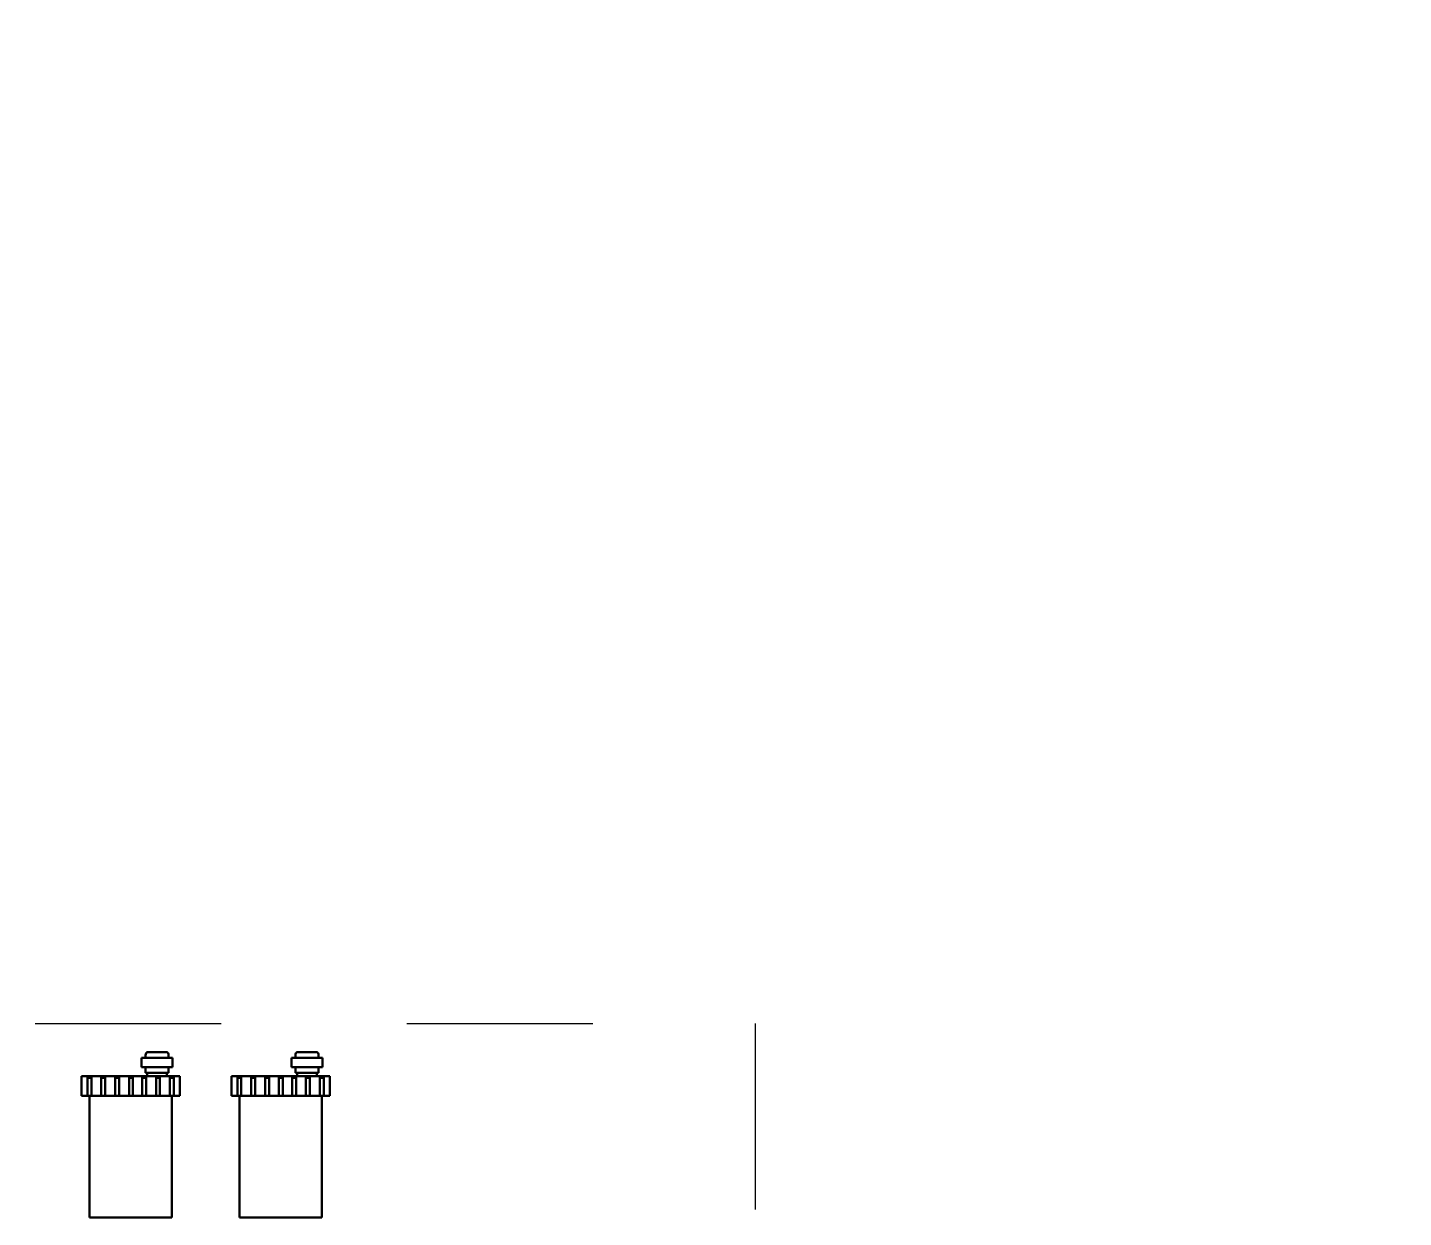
# Model space of a CAD drawing. Header units: millimetres. Extents: x -3929 to 624051, y 52832 to 514950.
# Drawn here: x 28664 to 33107, y 89680 to 93523 of the extents above; entities that cross this region are included whole.
import ezdxf

# ---------------------------------------------------------------- set-up
doc = ezdxf.new("R2010")
doc.units = ezdxf.units.MM
doc.linetypes.add('Dash', pattern=[11.999999, 6, -6])

msp = doc.modelspace()

# ---------------------------------------------------------------- linework, layer by layer
at = {"color": 7, "lineweight": 30}
for p, q in [((29032.436, 90165.003), (29032.436, 90195.723)), ((29032.436, 90195.723), (29132.276, 90195.723)), ((29045.236, 90195.723), (29045.236, 90204.683)), ((29051.089, 90213.643), (29114.031, 90213.643)), ((29119.476, 90195.723), (29119.476, 90204.683)), ((29132.276, 90165.003), (29132.276, 90195.723)), ((29516.567, 90165.003), (29516.567, 90195.723)), ((29516.567, 90195.723), (29616.407, 90195.723)), ((29529.367, 90195.723), (29529.367, 90204.683)), ((29535.22, 90213.643), (29598.162, 90213.643)), ((29603.607, 90195.723), (29603.607, 90204.683)), ((29616.407, 90165.003), (29616.407, 90195.723)), ((29032.436, 90165.003), (29132.276, 90165.003)), ((29045.236, 90147.083), (29045.236, 90165.003)), ((29045.236, 90147.083), (29119.476, 90147.083)), ((29050.356, 90136.843), (29050.356, 90147.083)), ((29114.356, 90136.843), (29114.356, 90147.083)), ((29119.476, 90147.083), (29119.476, 90165.003)), ((29516.567, 90165.003), (29616.407, 90165.003)), ((29529.367, 90147.083), (29529.367, 90165.003)), ((29529.367, 90147.083), (29603.607, 90147.083)), ((29534.487, 90136.843), (29534.487, 90147.083)), ((29598.487, 90136.843), (29598.487, 90147.083)), ((29603.607, 90147.083), (29603.607, 90165.003)), ((28838.316, 90072.843), (28838.316, 90136.843)), ((28838.316, 90136.843), (29155.82, 90136.843)), ((28857.516, 90072.843), (28857.516, 90136.843)), ((28857.516, 90136.843), (28861.356, 90131.175)), ((28861.356, 90131.175), (28863.916, 90131.175)), ((28863.916, 90131.175), (28866.476, 90131.175)), ((28866.476, 90131.175), (28870.316, 90136.843)), ((28870.316, 90072.843), (28870.316, 90136.843)), ((28902.316, 90072.843), (28902.316, 90136.843)), ((28902.316, 90136.843), (28906.156, 90131.175)), ((28906.156, 90131.175), (28908.716, 90131.175)), ((28908.716, 90131.175), (28911.276, 90131.175)), ((28911.276, 90131.175), (28915.116, 90136.843)), ((28915.116, 90072.843), (28915.116, 90136.843)), ((28947.116, 90072.843), (28947.116, 90136.843)), ((28947.116, 90136.843), (28950.956, 90131.175)), ((28950.956, 90131.175), (28953.516, 90131.175)), ((28953.516, 90131.175), (28956.076, 90131.175)), ((28956.076, 90131.175), (28959.916, 90136.843)), ((28959.916, 90072.843), (28959.916, 90136.843)), ((28991.864, 90072.843), (28991.864, 90136.843)), ((28991.864, 90136.843), (28995.704, 90131.175)), ((28995.704, 90131.175), (28998.264, 90131.175)), ((28998.264, 90131.175), (29000.824, 90131.175)), ((29000.824, 90131.175), (29004.664, 90136.843)), ((29004.664, 90072.843), (29004.664, 90136.843)), ((29034.22, 90072.843), (29034.22, 90136.843)), ((29034.22, 90136.843), (29038.06, 90131.175)), ((29038.06, 90131.175), (29040.62, 90131.175)), ((29040.62, 90131.175), (29043.18, 90131.175)), ((29043.18, 90131.175), (29047.02, 90136.843)), ((29047.02, 90072.843), (29047.02, 90136.843)), ((29079.02, 90072.843), (29079.02, 90136.843)), ((29079.02, 90136.843), (29082.86, 90131.175)), ((29082.86, 90131.175), (29085.42, 90131.175)), ((29085.42, 90131.175), (29087.98, 90131.175)), ((29087.98, 90131.175), (29091.82, 90136.843)), ((29091.82, 90072.843), (29091.82, 90136.843)), ((29123.82, 90072.843), (29123.82, 90136.843)), ((29123.82, 90136.843), (29127.66, 90131.175)), ((29127.66, 90131.175), (29130.22, 90131.175)), ((29130.22, 90131.175), (29132.78, 90131.175)), ((29132.78, 90131.175), (29136.62, 90136.843)), ((29136.62, 90072.843), (29136.62, 90136.843)), ((29155.82, 90072.843), (29155.82, 90136.843)), ((29322.447, 90072.843), (29322.447, 90136.843)), ((29322.447, 90136.843), (29639.951, 90136.843)), ((29341.647, 90072.843), (29341.647, 90136.843)), ((29341.647, 90136.843), (29345.487, 90131.175)), ((29345.487, 90131.175), (29348.047, 90131.175)), ((29348.047, 90131.175), (29350.607, 90131.175)), ((29350.607, 90131.175), (29354.447, 90136.843)), ((29354.447, 90072.843), (29354.447, 90136.843)), ((29386.447, 90072.843), (29386.447, 90136.843)), ((29386.447, 90136.843), (29390.287, 90131.175)), ((29390.287, 90131.175), (29392.847, 90131.175)), ((29392.847, 90131.175), (29395.407, 90131.175)), ((29395.407, 90131.175), (29399.247, 90136.843)), ((29399.247, 90072.843), (29399.247, 90136.843)), ((29431.247, 90072.843), (29431.247, 90136.843)), ((29431.247, 90136.843), (29435.087, 90131.175)), ((29435.087, 90131.175), (29437.647, 90131.175)), ((29437.647, 90131.175), (29440.207, 90131.175)), ((29440.207, 90131.175), (29444.047, 90136.843)), ((29444.047, 90072.843), (29444.047, 90136.843)), ((29475.995, 90072.843), (29475.995, 90136.843)), ((29475.995, 90136.843), (29479.835, 90131.175)), ((29479.835, 90131.175), (29482.395, 90131.175)), ((29482.395, 90131.175), (29484.955, 90131.175)), ((29484.955, 90131.175), (29488.795, 90136.843)), ((29488.795, 90072.843), (29488.795, 90136.843)), ((29518.351, 90072.843), (29518.351, 90136.843)), ((29518.351, 90136.843), (29522.191, 90131.175)), ((29522.191, 90131.175), (29524.751, 90131.175)), ((29524.751, 90131.175), (29527.311, 90131.175)), ((29527.311, 90131.175), (29531.151, 90136.843)), ((29531.151, 90072.843), (29531.151, 90136.843)), ((29563.151, 90072.843), (29563.151, 90136.843)), ((29563.151, 90136.843), (29566.991, 90131.175)), ((29566.991, 90131.175), (29569.551, 90131.175)), ((29569.551, 90131.175), (29572.111, 90131.175)), ((29572.111, 90131.175), (29575.951, 90136.843)), ((29575.951, 90072.843), (29575.951, 90136.843)), ((29607.951, 90072.843), (29607.951, 90136.843)), ((29607.951, 90136.843), (29611.791, 90131.175)), ((29611.791, 90131.175), (29614.351, 90131.175)), ((29614.351, 90131.175), (29616.911, 90131.175)), ((29616.911, 90131.175), (29620.751, 90136.843)), ((29620.751, 90072.843), (29620.751, 90136.843)), ((29639.951, 90072.843), (29639.951, 90136.843)), ((28838.316, 90072.843), (29155.82, 90072.843)), ((28863.916, 89680.46), (28863.916, 90072.843)), ((29130.22, 89680.46), (29130.22, 90072.843)), ((29322.447, 90072.843), (29639.951, 90072.843)), ((29348.047, 89680.46), (29348.047, 90072.843)), ((29614.351, 89680.46), (29614.351, 90072.843)), ((28863.916, 89680.46), (29130.22, 89680.46)), ((29348.047, 89680.46), (29614.351, 89680.46))]:
    msp.add_line(p, q, dxfattribs=at)
at = {"color": 7, "linetype": 'Dash', "lineweight": 20, "ltscale": 100}
msp.add_lwpolyline([(21488.86, 90306.159), (31013.478, 90306.159), (31013.478, 86463.331), (21488.86, 86463.331)], close=True, dxfattribs=at)
at = {"color": 7, "lineweight": 30}
for points in [[(29045.236, 90204.683), (29045.236, 90208.251), (29047.522, 90213.643), (29051.089, 90213.643)], [(29114.031, 90213.643), (29117.525, 90213.643), (29119.476, 90208.178), (29119.476, 90204.683)], [(29529.367, 90204.683), (29529.367, 90208.251), (29531.653, 90213.643), (29535.22, 90213.643)], [(29598.162, 90213.643), (29601.657, 90213.643), (29603.607, 90208.178), (29603.607, 90204.683)]]:
    msp.add_open_spline(points, degree=3, dxfattribs=at)

doc.saveas('drawing.dxf')
